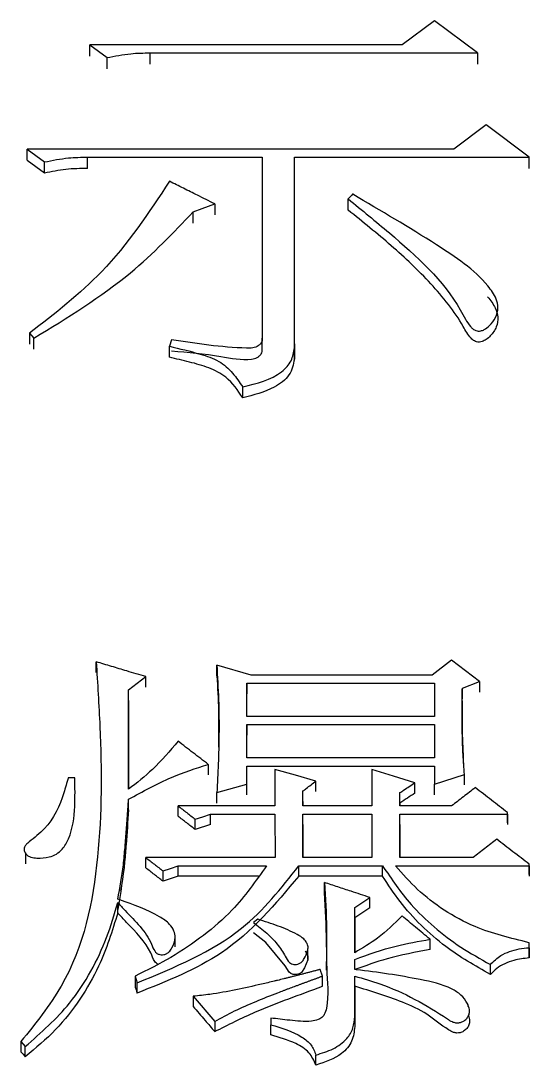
# Model space of a CAD drawing. Header units: millimetres. Extents: x 2278 to 4715, y 679 to 2402.
# Drawn here: x 2829.24 to 2831.79, y 2125.43 to 2130.68 of the extents above; entities that cross this region are included whole.
import ezdxf

# ---------------------------------------------------------------- set-up
doc = ezdxf.new("R2010")
doc.units = ezdxf.units.MM

msp = doc.modelspace()

# ---------------------------------------------------------------- linework, layer by layer
at = {"color": 7, "linetype": 'Continuous', "lineweight": 25}
for p, q in [((2831.3153, 2130.6803), (2831.153, 2130.5599)), ((2831.5316, 2130.5197), (2831.3153, 2130.6803)), ((2829.5845, 2130.5599), (2829.6711, 2130.4956)), ((2829.5845, 2130.5029), (2829.5845, 2130.5599)), ((2829.6711, 2130.4387), (2829.6711, 2130.4956)), ((2829.8874, 2130.5197), (2831.5316, 2130.5197)), ((2829.8874, 2130.4628), (2829.8874, 2130.5197)), ((2831.5316, 2130.5197), (2831.5316, 2130.4628)), ((2831.5749, 2130.1574), (2831.4127, 2130.0363)), ((2831.7913, 2129.9959), (2831.5749, 2130.1574)), ((2829.2708, 2130.0363), (2829.3574, 2129.9717)), ((2831.4127, 2130.0363), (2829.2708, 2130.0363)), ((2829.2708, 2129.98), (2829.2708, 2130.0363)), ((2829.3574, 2129.9152), (2829.2708, 2129.9798)), ((2829.3574, 2129.9154), (2829.3574, 2129.9717)), ((2829.5737, 2129.9959), (2830.4499, 2129.9959)), ((2829.5737, 2129.9396), (2829.5737, 2129.9959)), ((2830.4499, 2129.9959), (2830.4499, 2129.0864)), ((2830.6122, 2129.9959), (2831.7913, 2129.9959)), ((2830.6122, 2129.0374), (2830.6122, 2129.9959)), ((2830.6122, 2129.9396), (2830.6122, 2129.9959)), ((2831.7913, 2129.9396), (2831.7913, 2129.9959)), ((2830.2119, 2129.7612), (2830.2119, 2129.7053)), ((2830.8827, 2129.7294), (2830.8827, 2129.7856)), ((2830.1036, 2129.6648), (2830.1036, 2129.7207)), ((2829.2816, 2129.1109), (2829.3032, 2129.0864)), ((2829.2816, 2129.1109), (2829.2816, 2129.0556)), ((2829.3032, 2129.0313), (2829.3032, 2129.0864)), ((2829.9956, 2129.0782), (2829.9848, 2129.0456)), ((2830.4499, 2129.0311), (2830.4499, 2129.0864)), ((2830.6122, 2129.0587), (2830.6122, 2128.9822)), ((2830.6122, 2128.9822), (2830.6122, 2129.0374)), ((2830.3526, 2128.7864), (2830.3526, 2128.8413)), ((2829.6169, 2127.4077), (2829.6169, 2127.4609)), ((2830.3959, 2127.3945), (2830.2228, 2127.4443)), ((2830.2228, 2127.3911), (2830.2228, 2127.4443)), ((2831.4019, 2127.4691), (2831.3045, 2127.3945)), ((2831.5425, 2127.3613), (2831.4019, 2127.4691)), ((2831.3045, 2127.3945), (2830.3959, 2127.3945)), ((2829.7793, 2127.3198), (2829.8658, 2127.3862)), ((2829.8658, 2127.3332), (2829.8658, 2127.3862)), ((2830.3742, 2127.353), (2831.3153, 2127.353)), ((2830.3742, 2127.1868), (2830.3742, 2127.353)), ((2830.3742, 2127.353), (2830.3742, 2127.3)), ((2831.3153, 2127.353), (2831.3153, 2127.1868)), ((2831.4559, 2127.3281), (2831.5425, 2127.3613)), ((2831.5425, 2127.3613), (2831.5425, 2127.3083)), ((2829.7793, 2126.8203), (2829.7793, 2127.3198)), ((2829.7793, 2127.2668), (2829.7793, 2127.3198)), ((2830.3742, 2127.1868), (2830.3742, 2127.3)), ((2831.4559, 2127.2751), (2831.4559, 2127.3281)), ((2829.7793, 2127.2668), (2829.7793, 2126.8248)), ((2830.2313, 2127.206), (2830.2313, 2127.0321)), ((2831.3153, 2127.1868), (2830.3742, 2127.1868)), ((2830.3742, 2127.1452), (2831.3153, 2127.1452)), ((2830.3742, 2126.9788), (2830.3742, 2127.1452)), ((2830.3742, 2127.1452), (2830.3742, 2127.0925)), ((2831.3153, 2127.1452), (2831.3153, 2126.9788)), ((2830.3742, 2126.9788), (2830.3742, 2127.0925)), ((2831.3153, 2126.9788), (2830.3742, 2126.9788)), ((2830.1795, 2126.9454), (2830.1795, 2126.8929)), ((2830.3742, 2126.9371), (2831.3153, 2126.9371)), ((2830.3742, 2126.8454), (2830.3742, 2126.9371)), ((2830.3742, 2126.8846), (2830.3742, 2126.9371)), ((2830.5148, 2126.9204), (2830.5148, 2126.7369)), ((2831.0016, 2126.9204), (2831.0016, 2126.7369)), ((2831.3153, 2126.9371), (2831.3153, 2126.8454)), ((2829.5088, 2126.8787), (2829.4763, 2126.8787)), ((2830.3742, 2126.793), (2830.3742, 2126.8846)), ((2831.3153, 2126.8454), (2831.4668, 2126.8954)), ((2831.4668, 2126.843), (2831.4668, 2126.8954)), ((2830.2228, 2126.8037), (2830.3742, 2126.8454)), ((2830.3742, 2126.793), (2830.3742, 2126.8454)), ((2830.7204, 2126.8097), (2830.7204, 2126.8621)), ((2831.218, 2126.8013), (2831.218, 2126.8537)), ((2831.3153, 2126.793), (2831.3153, 2126.8454)), ((2829.5107, 2126.8016), (2829.5107, 2126.802)), ((2829.7793, 2126.718), (2829.7793, 2126.7703)), ((2830.2228, 2126.7513), (2830.2228, 2126.8037)), ((2830.6555, 2126.7369), (2830.6555, 2126.812)), ((2830.6555, 2126.7597), (2830.6555, 2126.812)), ((2831.1423, 2126.7369), (2831.1423, 2126.8037)), ((2831.1423, 2126.7513), (2831.1423, 2126.8037)), ((2830.5148, 2126.7369), (2830.0281, 2126.7369)), ((2830.0281, 2126.6847), (2830.0281, 2126.7369)), ((2830.6555, 2126.7597), (2830.6555, 2126.7369)), ((2831.0016, 2126.7369), (2830.6555, 2126.7369)), ((2831.1423, 2126.7513), (2831.1423, 2126.7369)), ((2831.4019, 2126.7369), (2831.1423, 2126.7369)), ((2830.1146, 2126.6179), (2830.1146, 2126.6701)), ((2830.1903, 2126.6951), (2830.5148, 2126.6951)), ((2830.1903, 2126.643), (2830.1903, 2126.6951)), ((2830.5148, 2126.6951), (2830.5149, 2126.4777)), ((2830.6555, 2126.6951), (2831.0016, 2126.6951)), ((2830.6555, 2126.4777), (2830.6555, 2126.6951)), ((2830.6555, 2126.643), (2830.6555, 2126.6951)), ((2831.0016, 2126.6951), (2831.0016, 2126.4777)), ((2831.1423, 2126.6951), (2831.6831, 2126.6951)), ((2831.1423, 2126.4777), (2831.1423, 2126.6951)), ((2831.1423, 2126.643), (2831.1423, 2126.6951)), ((2831.6831, 2126.6951), (2831.6831, 2126.7035)), ((2831.6831, 2126.6513), (2831.6831, 2126.7035)), ((2831.6831, 2126.6951), (2831.6831, 2126.643)), ((2830.1903, 2126.6429), (2830.1146, 2126.6179)), ((2830.6555, 2126.643), (2830.6555, 2126.4777)), ((2831.1423, 2126.643), (2831.1423, 2126.4777)), ((2829.2622, 2126.498), (2829.2622, 2126.4457)), ((2830.5149, 2126.4777), (2829.8658, 2126.4777)), ((2831.0016, 2126.4777), (2830.6555, 2126.4777)), ((2831.51, 2126.4777), (2831.1423, 2126.4777)), ((2829.9524, 2126.3589), (2829.9524, 2126.4107)), ((2830.0281, 2126.4358), (2830.4716, 2126.4358)), ((2830.0281, 2126.384), (2830.0281, 2126.4358)), ((2830.6338, 2126.4358), (2831.0557, 2126.4358)), ((2830.6338, 2126.384), (2830.6338, 2126.4358)), ((2831.0557, 2126.384), (2831.0557, 2126.4358)), ((2831.1206, 2126.4358), (2831.7913, 2126.4358)), ((2831.7913, 2126.4358), (2831.7913, 2126.4442)), ((2831.7913, 2126.3924), (2831.7913, 2126.4442)), ((2831.7913, 2126.4358), (2831.7913, 2126.384)), ((2830.0281, 2126.384), (2829.9524, 2126.3589)), ((2830.4313, 2126.384), (2830.0281, 2126.384)), ((2831.0557, 2126.384), (2830.6338, 2126.384)), ((2830.7636, 2126.3004), (2830.7636, 2126.3521)), ((2829.7252, 2126.1999), (2829.7252, 2126.2515)), ((2830.9151, 2126.2263), (2830.9908, 2126.2766)), ((2830.9908, 2126.225), (2830.9908, 2126.2766)), ((2830.9151, 2125.9996), (2830.9151, 2126.2263)), ((2830.9151, 2126.1748), (2830.9151, 2126.2263)), ((2830.9908, 2126.225), (2830.9151, 2126.1748)), ((2830.4284, 2126.1676), (2830.4067, 2126.1508)), ((2830.9151, 2126.1748), (2830.9151, 2125.9996)), ((2830.0131, 2126.0288), (2830.0131, 2126.0804)), ((2831.2937, 2126.0154), (2831.2937, 2126.0668)), ((2831.7913, 2126.0248), (2831.7913, 2126.05)), ((2830.6806, 2125.9661), (2830.6806, 2126.0177)), ((2831.7913, 2126.0248), (2831.7913, 2125.9735)), ((2830.9151, 2125.9154), (2830.9151, 2125.9659)), ((2830.9151, 2125.9147), (2830.9151, 2125.9659)), ((2831.5966, 2125.8895), (2831.5966, 2125.9407)), ((2829.8117, 2125.8818), (2829.8225, 2125.8482)), ((2830.7528, 2125.8818), (2830.742, 2125.9155)), ((2830.7528, 2125.8307), (2830.7528, 2125.8818)), ((2830.9151, 2125.6796), (2830.9151, 2125.8818)), ((2830.9151, 2125.8307), (2830.9151, 2125.8818)), ((2829.8225, 2125.7971), (2829.8225, 2125.8482)), ((2830.9151, 2125.8307), (2830.9151, 2125.6288)), ((2830.1038, 2125.7808), (2830.212, 2125.6543)), ((2830.1038, 2125.7808), (2830.1038, 2125.7298)), ((2831.4858, 2125.7302), (2831.4858, 2125.7348)), ((2830.4932, 2125.6711), (2830.4932, 2125.6375)), ((2830.9151, 2125.6796), (2830.9151, 2125.6288)), ((2830.212, 2125.6543), (2830.212, 2125.6035)), ((2830.4932, 2125.5867), (2830.4932, 2125.6375)), ((2829.2385, 2125.553), (2829.2385, 2125.5023)), ((2829.26, 2125.4771), (2829.26, 2125.5278)), ((2830.7204, 2125.435), (2830.7204, 2125.4856))]:
    msp.add_line(p, q, dxfattribs=at)
at = {"color": 7, "linetype": 'Continuous', "lineweight": 25, "flags": 128}
for points in [[(2831.153, 2130.5599), (2830.6061, 2130.5599), (2829.5845, 2130.5599)], [(2830.9043, 2129.8099), (2830.8988, 2129.8037), (2830.8907, 2129.7946), (2830.8827, 2129.7856)], [(2830.1037, 2129.7207), (2830.1493, 2129.7378), (2830.1806, 2129.7495), (2830.2119, 2129.7612)], [(2829.9848, 2128.9905), (2829.9848, 2129.0128), (2829.9848, 2129.0292), (2829.9848, 2129.0456)], [(2830.7204, 2126.8621), (2830.6176, 2126.8912), (2830.5148, 2126.9204)], [(2831.218, 2126.8537), (2831.1098, 2126.8871), (2831.0016, 2126.9204)], [(2830.1146, 2126.6701), (2830.1525, 2126.6826), (2830.1903, 2126.6951)], [(2829.8658, 2126.4258), (2829.8658, 2126.4388), (2829.8658, 2126.4518), (2829.8658, 2126.4647), (2829.8658, 2126.4777)], [(2829.9524, 2126.4107), (2829.9902, 2126.4233), (2830.0281, 2126.4358)], [(2830.6667, 2126.0095), (2830.6796, 2125.984), (2830.6804, 2125.9645), (2830.6639, 2125.9229), (2830.6477, 2125.9008), (2830.6357, 2125.8933), (2830.6215, 2125.8898), (2830.6064, 2125.8905), (2830.5951, 2125.8945), (2830.586, 2125.9014), (2830.5654, 2125.9329), (2830.4695, 2126.0501), (2830.4074, 2126.0989), (2830.4067, 2126.0994), (2830.4067, 2126.0994)], [(2831.7913, 2125.9987), (2831.7913, 2126.0158), (2831.7913, 2126.0329), (2831.7913, 2126.05)], [(2831.7913, 2125.9735), (2831.7913, 2125.9821), (2831.7913, 2125.9876), (2831.7913, 2125.9931), (2831.7913, 2125.9987)], [(2829.8117, 2125.8818), (2829.8117, 2125.8607), (2829.8117, 2125.8457), (2829.8117, 2125.8307)], [(2829.2385, 2125.553), (2829.2493, 2125.5404), (2829.26, 2125.5278)], [(2829.2385, 2125.5023), (2829.2439, 2125.496), (2829.2493, 2125.4897), (2829.26, 2125.4771)]]:
    msp.add_lwpolyline(points, dxfattribs=at)
at = {"color": 7, "linetype": 'Continuous', "lineweight": 25}
for points, knots in [([(2829.6711, 2130.4956), (2829.7108, 2130.5036), (2829.782, 2130.5179), (2829.8551, 2130.5191), (2829.8874, 2130.5197)], [0, 0, 0, 0, 0.558835, 1, 1, 1, 1]), ([(2829.3574, 2129.9717), (2829.3971, 2129.9797), (2829.4683, 2129.9941), (2829.5414, 2129.9953), (2829.5737, 2129.9959)], [0, 0, 0, 0, 0.558835, 1, 1, 1, 1]), ([(2829.5737, 2129.9394), (2829.537, 2129.9387), (2829.4638, 2129.9372), (2829.3928, 2129.9225), (2829.3574, 2129.9152)], [0, 0, 0, 0, 0.501146, 1, 1, 1, 1]), ([(2829.9847, 2129.8746), (2829.8811, 2129.7167), (2829.6942, 2129.432), (2829.4087, 2129.2098), (2829.2816, 2129.1109)], [0, 0, 0, 0, 0.554743, 1, 1, 1, 1]), ([(2830.2119, 2129.7612), (2830.1831, 2129.7756), (2830.1308, 2129.8017), (2830.0551, 2129.8395), (2830.0082, 2129.8629), (2829.9847, 2129.8746)], [0, 0, 0, 0, 0.380598, 0.690299, 1, 1, 1, 1]), ([(2830.8827, 2129.7856), (2830.9517, 2129.7293), (2831.1596, 2129.56), (2831.3764, 2129.3622), (2831.469, 2129.1843), (2831.4895, 2129.1518), (2831.5086, 2129.1328), (2831.522, 2129.1243), (2831.5361, 2129.1215), (2831.5507, 2129.1229), (2831.5706, 2129.1307), (2831.5984, 2129.1523), (2831.6256, 2129.1896), (2831.6384, 2129.2378), (2831.6252, 2129.2941), (2831.5399, 2129.4152), (2831.2844, 2129.5871), (2831.0467, 2129.7265), (2830.9046, 2129.8097), (2830.9043, 2129.8099)], [0, 0, 0, 0, 0.129751, 0.390615, 0.417722, 0.440785, 0.449026, 0.457344, 0.462695, 0.468033, 0.476543, 0.491684, 0.518141, 0.545407, 0.56857, 0.608449, 0.76773, 0.999424, 1, 1, 1, 1]), ([(2829.3032, 2129.0864), (2829.4728, 2129.1899), (2829.7733, 2129.3732), (2830.0034, 2129.6152), (2830.1037, 2129.7208)], [0, 0, 0, 0, 0.564156, 1, 1, 1, 1]), ([(2831.5831, 2129.2945), (2831.5971, 2129.2763), (2831.6215, 2129.2447), (2831.6381, 2129.1917), (2831.6292, 2129.1415), (2831.6045, 2129.104), (2831.5777, 2129.0802), (2831.5584, 2129.0698), (2831.5414, 2129.0661), (2831.5278, 2129.0673), (2831.5133, 2129.0738), (2831.4861, 2129.0976), (2831.4318, 2129.2036), (2831.3024, 2129.3629), (2831.1013, 2129.5536), (2830.9557, 2129.6707), (2830.8827, 2129.7294)], [0, 0, 0, 0, 0.056587, 0.098625, 0.141053, 0.187023, 0.208835, 0.226448, 0.236596, 0.246842, 0.255499, 0.27218, 0.331955, 0.555309, 0.776815, 1, 1, 1, 1]), ([(2830.4497, 2129.0863), (2830.4503, 2129.0834), (2830.4514, 2129.0775), (2830.4489, 2129.0675), (2830.4424, 2129.0573), (2830.428, 2129.045), (2830.4033, 2129.0358), (2830.2548, 2129.0384), (2830.12, 2129.0591), (2829.9956, 2129.0782)], [0, 0, 0, 0, 0.021761, 0.042896, 0.073473, 0.104863, 0.166644, 0.230755, 1, 1, 1, 1]), ([(2829.9848, 2129.0456), (2830.0363, 2129.0335), (2830.1208, 2129.0137), (2830.2354, 2128.976), (2830.305, 2128.913), (2830.3368, 2128.865), (2830.3526, 2128.8413)], [0, 0, 0, 0, 0.34927, 0.57275, 0.788452, 1, 1, 1, 1]), ([(2829.9956, 2129.023), (2830.0777, 2129.0158), (2830.2112, 2129.0042), (2830.3513, 2128.9737), (2830.4122, 2128.9841), (2830.4257, 2128.9894), (2830.4374, 2128.9973), (2830.4463, 2129.0072), (2830.4504, 2129.0169), (2830.4511, 2129.025), (2830.4501, 2129.029), (2830.4497, 2129.031)], [0, 0, 0, 0, 0.5054005, 0.8211614, 0.8510597, 0.8809448, 0.911279, 0.9411526, 0.9702444, 0.9848866, 1, 1, 1, 1]), ([(2830.3526, 2128.8413), (2830.4239, 2128.8591), (2830.5221, 2128.8836), (2830.6018, 2128.9707), (2830.6088, 2129.0154), (2830.6122, 2129.0374)], [0, 0, 0, 0, 0.574617, 0.790317, 1, 1, 1, 1]), ([(2830.3526, 2128.7863), (2830.328, 2128.8241), (2830.287, 2128.887), (2830.1831, 2128.9404), (2830.0853, 2128.9673), (2830.0183, 2128.9827), (2829.9848, 2128.9904)], [0, 0, 0, 0, 0.328257, 0.547892, 0.773338, 1, 1, 1, 1]), ([(2830.6122, 2128.9822), (2830.6066, 2128.954), (2830.5952, 2128.8964), (2830.4953, 2128.8231), (2830.4073, 2128.8004), (2830.3526, 2128.7863)], [0, 0, 0, 0, 0.266546, 0.544071, 1, 1, 1, 1]), ([(2829.6169, 2127.4609), (2829.6237, 2127.3523), (2829.644, 2127.0267), (2829.6465, 2126.4808), (2829.533, 2125.9193), (2829.3115, 2125.6437), (2829.2386, 2125.553)], [0, 0, 0, 0, 0.166223, 0.498407, 0.834985, 1, 1, 1, 1]), ([(2829.8658, 2127.3862), (2829.8341, 2127.3957), (2829.7767, 2127.4129), (2829.6938, 2127.4378), (2829.6426, 2127.4532), (2829.617, 2127.4609)], [0, 0, 0, 0, 0.382595, 0.691297, 1, 1, 1, 1]), ([(2830.2228, 2127.4443), (2830.226, 2127.386), (2830.2325, 2127.2695), (2830.2356, 2127.0559), (2830.2277, 2126.9005), (2830.2228, 2126.8037)], [0, 0, 0, 0, 0.273666, 0.547375, 1, 1, 1, 1]), ([(2830.2228, 2127.3911), (2830.2263, 2127.3329), (2830.2301, 2127.2708), (2830.231, 2127.2085), (2830.2311, 2127.2046)], [0, 0, 0, 0, 0.937412, 1, 1, 1, 1]), ([(2831.4668, 2126.8954), (2831.4654, 2126.9119), (2831.4634, 2126.9366), (2831.4593, 2126.9943), (2831.4574, 2127.0397), (2831.4562, 2127.0809), (2831.4559, 2127.0932), (2831.4557, 2127.1056), (2831.4555, 2127.118), (2831.4553, 2127.1303), (2831.4552, 2127.1427), (2831.4551, 2127.1551), (2831.455, 2127.1715), (2831.455, 2127.188), (2831.455, 2127.2045), (2831.455, 2127.2168), (2831.4551, 2127.2271), (2831.4551, 2127.2354), (2831.4552, 2127.2436), (2831.4552, 2127.2518), (2831.4553, 2127.2601), (2831.4553, 2127.2662), (2831.4554, 2127.2724), (2831.4554, 2127.2786), (2831.4555, 2127.2848), (2831.4556, 2127.2909), (2831.4556, 2127.2971), (2831.4557, 2127.3033), (2831.4557, 2127.3094), (2831.4558, 2127.3177), (2831.4559, 2127.3239), (2831.4559, 2127.3281)], [0, 0, 0, 0, 0.114246, 0.171369, 0.39989, 0.428452, 0.457013, 0.485575, 0.514136, 0.542697, 0.571259, 0.59982, 0.628382, 0.685505, 0.714066, 0.742627, 0.771189, 0.785469, 0.79975, 0.828312, 0.842592, 0.856873, 0.871154, 0.885434, 0.899715, 0.913996, 0.928276, 0.942557, 0.956838, 0.971119, 1, 1, 1, 1]), ([(2831.4632, 2126.9437), (2831.4632, 2126.9437), (2831.4632, 2126.9437), (2831.4632, 2126.9446), (2831.4614, 2126.9797), (2831.4573, 2127.0768), (2831.4562, 2127.1759), (2831.456, 2127.2307), (2831.456, 2127.256), (2831.4559, 2127.262), (2831.4559, 2127.2646), (2831.4559, 2127.265), (2831.4559, 2127.2651)], [0, 0, 0, 0, 0.00255, 0.007632, 0.020222, 0.476157, 0.750202, 0.924211, 0.964421, 0.979196, 0.990878, 1, 1, 1, 1]), ([(2830.0281, 2127.062), (2829.9871, 2127.0133), (2829.9134, 2126.9258), (2829.8205, 2126.8528), (2829.7793, 2126.8203)], [0, 0, 0, 0, 0.556386, 1, 1, 1, 1]), ([(2830.1795, 2126.9454), (2830.1543, 2126.9649), (2830.1038, 2127.0038), (2830.0533, 2127.0426), (2830.0281, 2127.062)], [0, 0, 0, 0, 0.500003, 1, 1, 1, 1]), ([(2829.7793, 2126.7703), (2829.8499, 2126.8093), (2829.9764, 2126.8794), (2830.1173, 2126.9252), (2830.1795, 2126.9454)], [0, 0, 0, 0, 0.557889, 1, 1, 1, 1]), ([(2829.4763, 2126.8787), (2829.4693, 2126.8533), (2829.4446, 2126.7636), (2829.3918, 2126.6428), (2829.3007, 2126.5735), (2829.2659, 2126.5442), (2829.2565, 2126.5314), (2829.2538, 2126.5187), (2829.2561, 2126.507), (2829.2627, 2126.4959), (2829.2738, 2126.4861), (2829.293, 2126.4775), (2829.3295, 2126.4728), (2829.3742, 2126.4768), (2829.4184, 2126.4935), (2829.4537, 2126.5249), (2829.498, 2126.6036), (2829.5116, 2126.7277), (2829.5106, 2126.8302), (2829.5088, 2126.8783), (2829.5088, 2126.8787)], [0, 0, 0, 0, 0.0801741, 0.2833022, 0.3768882, 0.3951622, 0.4106034, 0.4221834, 0.4337475, 0.4459485, 0.4596218, 0.4747566, 0.5015385, 0.5546435, 0.5898789, 0.6251459, 0.6851674, 0.8527528, 0.9985461, 1, 1, 1, 1]), ([(2830.6555, 2126.812), (2830.6609, 2126.8162), (2830.6744, 2126.8266), (2830.696, 2126.8433), (2830.7123, 2126.8558), (2830.7204, 2126.8621)], [0, 0, 0, 0, 0.250001, 0.625, 1, 1, 1, 1]), ([(2831.1423, 2126.8037), (2831.1486, 2126.8078), (2831.1643, 2126.8183), (2831.1896, 2126.8349), (2831.2085, 2126.8475), (2831.218, 2126.8537)], [0, 0, 0, 0, 0.2500006, 0.6249998, 1, 1, 1, 1]), ([(2831.5209, 2126.8287), (2831.501, 2126.8134), (2831.4614, 2126.7828), (2831.4217, 2126.7522), (2831.4019, 2126.7369)], [0, 0, 0, 0, 0.5, 1, 1, 1, 1]), ([(2831.6831, 2126.7035), (2831.6561, 2126.7243), (2831.602, 2126.7661), (2831.5479, 2126.8078), (2831.5209, 2126.8287)], [0, 0, 0, 0, 0.499999, 1, 1, 1, 1]), ([(2829.7252, 2126.2683), (2829.7359, 2126.326), (2829.7521, 2126.4125), (2829.7597, 2126.507), (2829.7631, 2126.5469), (2829.7643, 2126.5615), (2829.7651, 2126.5723), (2829.766, 2126.5832), (2829.7669, 2126.5941), (2829.7676, 2126.6032), (2829.7682, 2126.6123), (2829.7688, 2126.6195), (2829.7693, 2126.6268), (2829.7698, 2126.634), (2829.7704, 2126.6413), (2829.771, 2126.6504), (2829.7715, 2126.6576), (2829.7722, 2126.6667), (2829.7727, 2126.6739), (2829.7732, 2126.6812), (2829.7737, 2126.6884), (2829.7742, 2126.6957), (2829.7748, 2126.7048), (2829.7753, 2126.712), (2829.776, 2126.7211), (2829.7764, 2126.7283), (2829.7771, 2126.7374), (2829.7775, 2126.7446), (2829.778, 2126.7519), (2829.7786, 2126.7598), (2829.779, 2126.766), (2829.7793, 2126.7703)], [0, 0, 0, 0, 0.346641, 0.519778, 0.56306, 0.584702, 0.606343, 0.627984, 0.649625, 0.671267, 0.682087, 0.703729, 0.714549, 0.72537, 0.747011, 0.757832, 0.779473, 0.790294, 0.811935, 0.822756, 0.833576, 0.855218, 0.866038, 0.887679, 0.8985, 0.920141, 0.930962, 0.952603, 0.963424, 0.974244, 1, 1, 1, 1]), ([(2831.218, 2126.8013), (2831.2054, 2126.793), (2831.1801, 2126.7763), (2831.1549, 2126.7597), (2831.1423, 2126.7513)], [0, 0, 0, 0, 0.499997, 1, 1, 1, 1]), ([(2829.7793, 2126.718), (2829.7753, 2126.66), (2829.7692, 2126.573), (2829.7566, 2126.4054), (2829.7385, 2126.2966), (2829.7252, 2126.2167)], [0, 0, 0, 0, 0.346763, 0.520146, 1, 1, 1, 1]), ([(2830.0281, 2126.7369), (2830.0425, 2126.7257), (2830.0713, 2126.7035), (2830.1002, 2126.6812), (2830.1146, 2126.6701)], [0, 0, 0, 0, 0.499999, 1, 1, 1, 1]), ([(2830.1146, 2126.6179), (2830.1002, 2126.629), (2830.0713, 2126.6513), (2830.0425, 2126.6735), (2830.0281, 2126.6847)], [0, 0, 0, 0, 0.499998, 1, 1, 1, 1]), ([(2831.629, 2126.5697), (2831.6092, 2126.5544), (2831.5695, 2126.5237), (2831.5299, 2126.4931), (2831.51, 2126.4777)], [0, 0, 0, 0, 0.5, 1, 1, 1, 1]), ([(2831.7913, 2126.4442), (2831.7643, 2126.4652), (2831.7102, 2126.507), (2831.6561, 2126.5488), (2831.629, 2126.5697)], [0, 0, 0, 0, 0.499999, 1, 1, 1, 1]), ([(2829.8658, 2126.4777), (2829.8802, 2126.4665), (2829.9091, 2126.4442), (2829.9379, 2126.4219), (2829.9524, 2126.4107)], [0, 0, 0, 0, 0.499999, 1, 1, 1, 1]), ([(2830.4716, 2126.4358), (2830.418, 2126.3591), (2830.3292, 2126.2317), (2830.1576, 2126.0836), (2829.9939, 2125.9722), (2829.8727, 2125.9121), (2829.8117, 2125.8818)], [0, 0, 0, 0, 0.333002, 0.552476, 0.774971, 1, 1, 1, 1]), ([(2829.8225, 2125.8482), (2830.011, 2125.9262), (2830.3425, 2126.0636), (2830.546, 2126.3236), (2830.6338, 2126.4358)], [0, 0, 0, 0, 0.568507, 1, 1, 1, 1]), ([(2829.9524, 2126.3589), (2829.9379, 2126.3701), (2829.9091, 2126.3924), (2829.8802, 2126.4147), (2829.8658, 2126.4258)], [0, 0, 0, 0, 0.499999, 1, 1, 1, 1]), ([(2831.0557, 2126.4358), (2831.1003, 2126.3695), (2831.1741, 2126.2595), (2831.3126, 2126.1266), (2831.4458, 2126.0246), (2831.5461, 2125.9688), (2831.5966, 2125.9407)], [0, 0, 0, 0, 0.333809, 0.553089, 0.775219, 1, 1, 1, 1]), ([(2831.7913, 2126.05), (2831.6984, 2126.0724), (2831.5464, 2126.1091), (2831.3622, 2126.2101), (2831.2274, 2126.3135), (2831.156, 2126.3953), (2831.1206, 2126.4358)], [0, 0, 0, 0, 0.347456, 0.568585, 0.785979, 1, 1, 1, 1]), ([(2830.6338, 2126.384), (2830.5165, 2126.2434), (2830.3032, 2125.9878), (2829.9716, 2125.8563), (2829.8225, 2125.7971)], [0, 0, 0, 0, 0.550322, 1, 1, 1, 1]), ([(2830.7636, 2126.3521), (2830.7685, 2126.2746), (2830.7774, 2126.1309), (2830.769, 2125.9207), (2830.7872, 2125.7761), (2830.7664, 2125.6928), (2830.7503, 2125.6731), (2830.7279, 2125.6609), (2830.6732, 2125.6504), (2830.5927, 2125.6597), (2830.525, 2125.6675), (2830.4932, 2125.6711)], [0, 0, 0, 0, 0.256994, 0.476109, 0.695219, 0.732033, 0.752358, 0.772757, 0.805752, 0.908876, 1, 1, 1, 1]), ([(2830.9908, 2126.2766), (2830.9594, 2126.2871), (2830.9059, 2126.3049), (2830.8301, 2126.33), (2830.7858, 2126.3447), (2830.7636, 2126.3521)], [0, 0, 0, 0, 0.414509, 0.707253, 1, 1, 1, 1]), ([(2831.5966, 2125.8895), (2831.5197, 2125.9339), (2831.3937, 2126.0065), (2831.2468, 2126.1355), (2831.1396, 2126.2542), (2831.0836, 2126.3409), (2831.0557, 2126.384)], [0, 0, 0, 0, 0.3460616, 0.5666401, 0.7845076, 1, 1, 1, 1]), ([(2829.7344, 2126.3111), (2829.7344, 2126.3111), (2829.7344, 2126.3113), (2829.735, 2126.3146), (2829.7359, 2126.3189), (2829.7365, 2126.3222)], [0, 0, 0, 0, 0.077285, 0.286179, 1, 1, 1, 1]), ([(2830.7741, 2125.9118), (2830.7745, 2125.9591), (2830.7753, 2126.0889), (2830.7682, 2126.2182), (2830.7636, 2126.3004)], [0, 0, 0, 0, 0.364292, 1, 1, 1, 1]), ([(2829.26, 2125.5278), (2829.3393, 2125.5975), (2829.469, 2125.7116), (2829.5934, 2125.9049), (2829.6739, 2126.0749), (2829.7081, 2126.1928), (2829.7252, 2126.2515)], [0, 0, 0, 0, 0.345608, 0.56562, 0.783503, 1, 1, 1, 1]), ([(2829.7252, 2126.2515), (2829.7373, 2126.2381), (2829.7981, 2126.1713), (2829.8775, 2126.0967), (2829.905, 2126.0149), (2829.9183, 2125.9978), (2829.9302, 2125.9912), (2829.9436, 2125.9885), (2829.9576, 2125.9893), (2829.9713, 2125.9942), (2829.9857, 2126.0055), (2830.0024, 2126.0328), (2830.0167, 2126.0688), (2830.0087, 2126.1111), (2829.9833, 2126.1488), (2829.8954, 2126.2099), (2829.801, 2126.242), (2829.7288, 2126.267), (2829.7252, 2126.2683)], [0, 0, 0, 0, 0.066061, 0.330698, 0.377872, 0.393648, 0.409584, 0.423627, 0.439084, 0.455682, 0.472085, 0.502894, 0.574478, 0.61493, 0.665656, 0.740076, 0.987057, 1, 1, 1, 1]), ([(2829.7252, 2126.1999), (2829.6973, 2126.1093), (2829.6513, 2125.9594), (2829.5385, 2125.7644), (2829.418, 2125.6082), (2829.313, 2125.5211), (2829.26, 2125.4771)], [0, 0, 0, 0, 0.334701, 0.553509, 0.775023, 1, 1, 1, 1]), ([(2829.9273, 2125.9424), (2829.9245, 2125.9438), (2829.918, 2125.9468), (2829.9036, 2125.9655), (2829.8769, 2126.0438), (2829.798, 2126.1191), (2829.7396, 2126.1839), (2829.7252, 2126.1999)], [0, 0, 0, 0, 0.025812, 0.060648, 0.209585, 0.805129, 1, 1, 1, 1]), ([(2831.1531, 2126.1844), (2831.1139, 2126.1455), (2831.0435, 2126.0753), (2830.9546, 2126.0229), (2830.9151, 2125.9996)], [0, 0, 0, 0, 0.555111, 1, 1, 1, 1]), ([(2831.2937, 2126.0668), (2831.2817, 2126.0769), (2831.2576, 2126.097), (2831.2107, 2126.1362), (2831.1758, 2126.1653), (2831.1531, 2126.1844)], [0, 0, 0, 0, 0.25711, 0.51422, 1, 1, 1, 1]), ([(2830.4067, 2126.1508), (2830.4296, 2126.1338), (2830.4733, 2126.1013), (2830.527, 2126.0437), (2830.562, 2125.9932), (2830.5797, 2125.9559), (2830.5975, 2125.9437), (2830.6099, 2125.9405), (2830.6236, 2125.9406), (2830.6375, 2125.9444), (2830.6517, 2125.9541), (2830.6658, 2125.976), (2830.6786, 2126.0014), (2830.6824, 2126.0297), (2830.6747, 2126.0508), (2830.6575, 2126.0734), (2830.6082, 2126.1022), (2830.5309, 2126.1354), (2830.4627, 2126.1568), (2830.4284, 2126.1676)], [0, 0, 0, 0, 0.1174112, 0.2245147, 0.331514, 0.3850988, 0.4015022, 0.4179419, 0.4345933, 0.4539552, 0.4734629, 0.5034573, 0.5658247, 0.597867, 0.6299027, 0.6637876, 0.7181913, 0.8580637, 1, 1, 1, 1]), ([(2830.9151, 2125.9659), (2830.9835, 2125.9905), (2831.1061, 2126.0345), (2831.2362, 2126.0569), (2831.2937, 2126.0668)], [0, 0, 0, 0, 0.55855, 1, 1, 1, 1]), ([(2831.2937, 2126.0154), (2831.2209, 2126.0019), (2831.0912, 2125.9777), (2830.9688, 2125.9339), (2830.9151, 2125.9147)], [0, 0, 0, 0, 0.5612312, 1, 1, 1, 1]), ([(2831.5966, 2125.9407), (2831.6131, 2125.9569), (2831.6407, 2125.9838), (2831.6931, 2126.0067), (2831.7409, 2126.0201), (2831.7745, 2126.0232), (2831.7913, 2126.0248)], [0, 0, 0, 0, 0.330678, 0.55099, 0.77457, 1, 1, 1, 1]), ([(2831.7913, 2125.9735), (2831.7654, 2125.9706), (2831.7228, 2125.9658), (2831.6683, 2125.9456), (2831.6275, 2125.9215), (2831.6068, 2125.9001), (2831.5966, 2125.8895)], [0, 0, 0, 0, 0.347151, 0.569168, 0.786857, 1, 1, 1, 1]), ([(2830.742, 2125.9155), (2830.7394, 2125.9148), (2830.7341, 2125.9134), (2830.7261, 2125.9113), (2830.7182, 2125.9092), (2830.7076, 2125.9064), (2830.697, 2125.9037), (2830.6864, 2125.9009), (2830.6785, 2125.8988), (2830.6679, 2125.8961), (2830.6573, 2125.8933), (2830.6467, 2125.8906), (2830.6387, 2125.8885), (2830.6281, 2125.8858), (2830.6175, 2125.8831), (2830.6043, 2125.8797), (2830.591, 2125.8763), (2830.5751, 2125.8723), (2830.5538, 2125.867), (2830.5325, 2125.8618), (2830.4952, 2125.8527), (2830.383, 2125.8266), (2830.248, 2125.796), (2830.1319, 2125.7837), (2830.1038, 2125.7808)], [0, 0, 0, 0, 0.0126185, 0.025237, 0.0378555, 0.050474, 0.075711, 0.0883295, 0.100948, 0.1135665, 0.1388036, 0.1514221, 0.1640406, 0.1766591, 0.2018961, 0.2145146, 0.2397516, 0.2649886, 0.2902257, 0.3406999, 0.3659369, 0.4668868, 0.8709287, 1, 1, 1, 1]), ([(2830.212, 2125.6543), (2830.2451, 2125.6723), (2830.3466, 2125.7274), (2830.4655, 2125.7737), (2830.5529, 2125.8077), (2830.5714, 2125.8147), (2830.5899, 2125.8218), (2830.6062, 2125.8279), (2830.6201, 2125.8331), (2830.6271, 2125.8357), (2830.6364, 2125.8391), (2830.6457, 2125.8426), (2830.655, 2125.846), (2830.6619, 2125.8486), (2830.6713, 2125.852), (2830.6806, 2125.8554), (2830.6899, 2125.8588), (2830.6969, 2125.8614), (2830.7062, 2125.8648), (2830.7155, 2125.8682), (2830.7248, 2125.8716), (2830.7318, 2125.8742), (2830.7412, 2125.8776), (2830.7482, 2125.8801), (2830.7528, 2125.8818)], [0, 0, 0, 0, 0.194919, 0.596792, 0.647185, 0.672381, 0.697577, 0.74797, 0.760568, 0.773166, 0.785764, 0.81096, 0.823558, 0.836156, 0.848754, 0.873951, 0.886549, 0.899147, 0.911745, 0.936941, 0.949539, 0.962137, 0.974736, 1, 1, 1, 1]), ([(2830.9151, 2125.8818), (2830.9577, 2125.8698), (2831.1258, 2125.8224), (2831.2835, 2125.732), (2831.4009, 2125.6538), (2831.4211, 2125.6469), (2831.4385, 2125.6468), (2831.4547, 2125.6514), (2831.4703, 2125.6606), (2831.484, 2125.6751), (2831.492, 2125.6938), (2831.4922, 2125.7185), (2831.4801, 2125.7516), (2831.4506, 2125.7892), (2831.3734, 2125.8379), (2831.1923, 2125.8774), (2831.0287, 2125.9018), (2830.9182, 2125.9151), (2830.9151, 2125.9154)], [0, 0, 0, 0, 0.0991648, 0.3918226, 0.4130465, 0.4272002, 0.4391043, 0.4509682, 0.4644731, 0.480605, 0.4982384, 0.5146996, 0.5433991, 0.5863363, 0.6292669, 0.7524959, 0.9931071, 1, 1, 1, 1]), ([(2830.212, 2125.6035), (2830.2797, 2125.6377), (2830.4003, 2125.6985), (2830.5839, 2125.769), (2830.6965, 2125.8101), (2830.7528, 2125.8307)], [0, 0, 0, 0, 0.390671, 0.695193, 1, 1, 1, 1]), ([(2831.4856, 2125.6835), (2831.4858, 2125.6833), (2831.4907, 2125.6756), (2831.4924, 2125.6593), (2831.4908, 2125.637), (2831.4796, 2125.6184), (2831.4636, 2125.6049), (2831.4457, 2125.5973), (2831.4281, 2125.5954), (2831.4074, 2125.5998), (2831.3551, 2125.6304), (2831.2823, 2125.6954), (2831.1213, 2125.7685), (2830.996, 2125.8063), (2830.9151, 2125.8307)], [0, 0, 0, 0, 0.001452, 0.042027, 0.075255, 0.108643, 0.140012, 0.167054, 0.189667, 0.212296, 0.253614, 0.448848, 0.644465, 1, 1, 1, 1]), ([(2830.1038, 2125.7298), (2830.1138, 2125.7181), (2830.1338, 2125.6948), (2830.1698, 2125.6527), (2830.1959, 2125.6223), (2830.212, 2125.6035)], [0, 0, 0, 0, 0.2770888, 0.5541776, 1, 1, 1, 1]), ([(2830.7204, 2125.4856), (2830.7499, 2125.4947), (2830.8081, 2125.5126), (2830.8749, 2125.5606), (2830.9105, 2125.6205), (2830.9136, 2125.66), (2830.9151, 2125.6796)], [0, 0, 0, 0, 0.291567, 0.574035, 0.788626, 1, 1, 1, 1]), ([(2830.4932, 2125.6375), (2830.5483, 2125.6216), (2830.6243, 2125.5998), (2830.7001, 2125.5388), (2830.7137, 2125.5031), (2830.7204, 2125.4856)], [0, 0, 0, 0, 0.572071, 0.789697, 1, 1, 1, 1]), ([(2830.9151, 2125.6288), (2830.9125, 2125.6038), (2830.9074, 2125.5532), (2830.841, 2125.4746), (2830.7666, 2125.4501), (2830.7204, 2125.435)], [0, 0, 0, 0, 0.2694188, 0.5458195, 1, 1, 1, 1]), ([(2830.7204, 2125.435), (2830.7107, 2125.4571), (2830.691, 2125.5023), (2830.6057, 2125.5545), (2830.5362, 2125.5744), (2830.4932, 2125.5867)], [0, 0, 0, 0, 0.2675675, 0.5474822, 1, 1, 1, 1])]:
    msp.add_open_spline(points, degree=3, knots=knots, dxfattribs=at)
msp.add_open_spline([(2829.8117, 2125.8307), (2829.8135, 2125.8251), (2829.8171, 2125.8139), (2829.8207, 2125.8027), (2829.8225, 2125.7971)], degree=3, dxfattribs=at)

doc.saveas('drawing.dxf')
